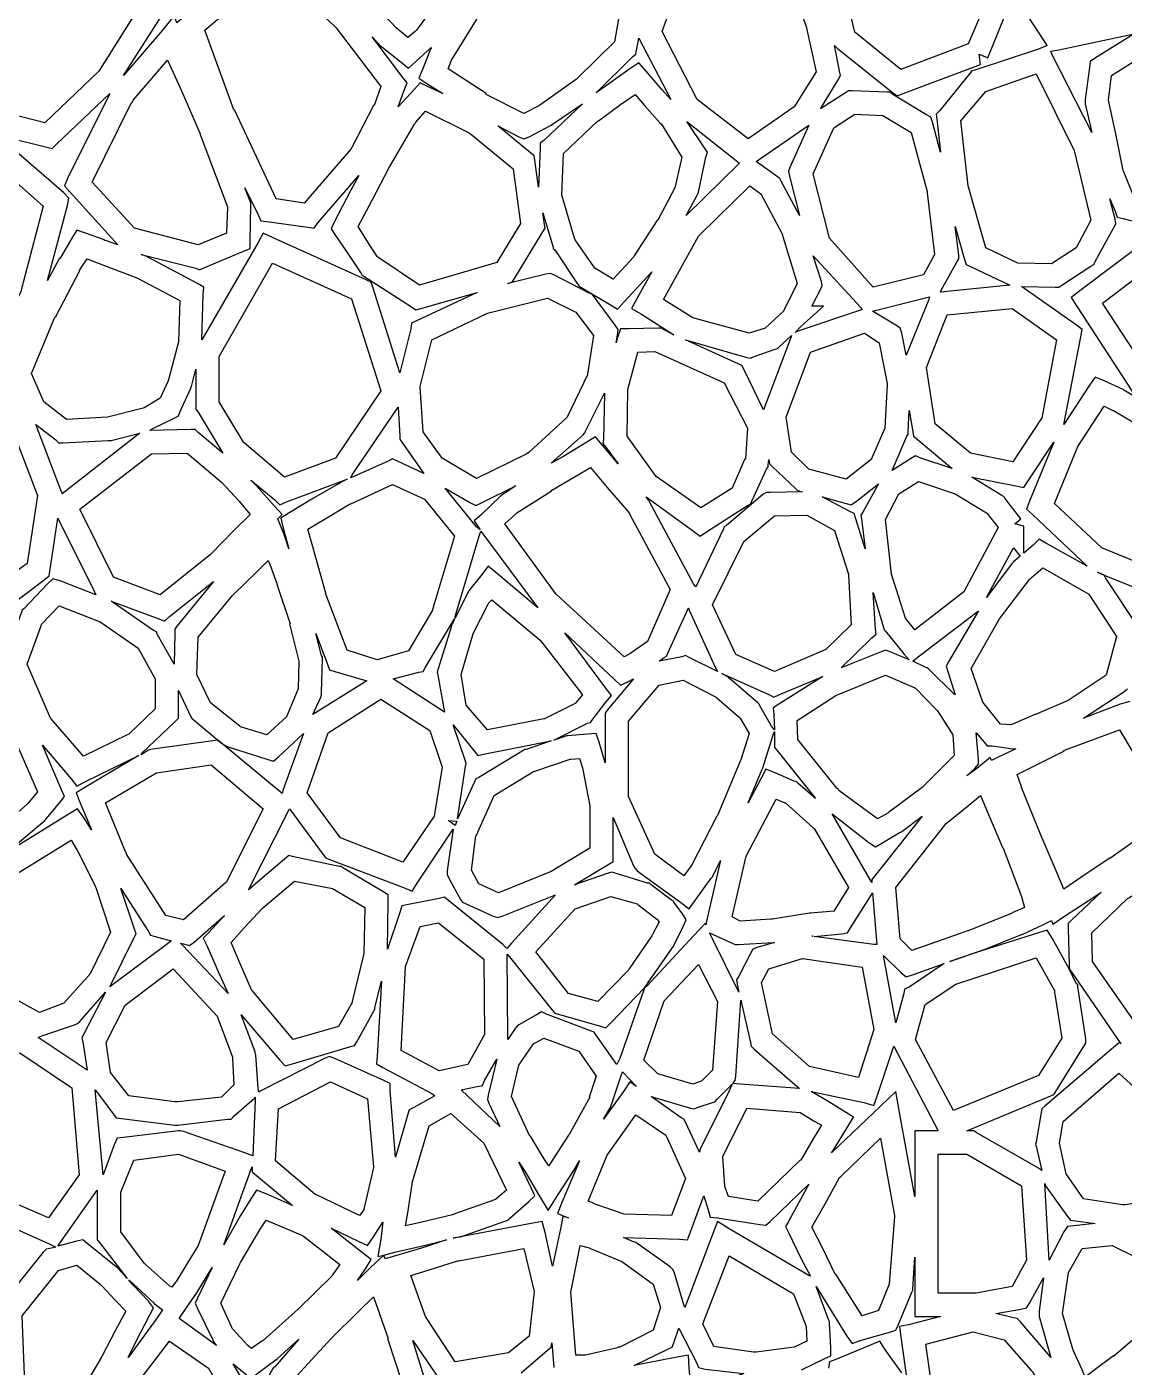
# Model space of a CAD drawing. Extents: x 0 to 84.1, y 0 to 54.9.
# Drawn here: x 41.2 to 54.45, y 17.14 to 33.32 of the extents above; entities that cross this region are included whole.
import ezdxf

# ---------------------------------------------------------------- set-up
doc = ezdxf.new("R2010")
doc.units = 0
doc.layers.add('Layer_1', color=7, linetype='CONTINUOUS')

msp = doc.modelspace()

# ---------------------------------------------------------------- linework, layer by layer
at = {"layer": 'Layer_1', "color": 7}
for points in [[(46.011042, 35.635884), (46.310903, 35.159634), (46.319708, 35.141995), (46.522555, 34.383523), (46.196236, 33.686787), (46.178597, 33.660342), (45.905194, 33.281106), (45.887555, 33.263467), (45.799361, 33.192912), (45.65825, 33.307565), (45.234916, 33.757356), (45.226111, 33.774995), (44.793958, 34.692217), (45.384861, 35.362495), (45.393666, 35.362495), (46.011028, 35.635898), (46.011042, 35.635884)], [(51.373264, 34.956815), (52.025903, 34.630495), (52.043542, 34.62169), (52.86375, 33.819121), (52.563889, 33.113565), (51.7525, 32.804885), (51.196875, 33.254676), (50.994028, 34.101343), (51.179236, 34.798079), (51.373264, 34.956829), (51.373264, 34.956815)], [(41.354375, 33.854286), (42.403889, 33.757272), (42.518542, 33.501508), (42.06875, 32.787133), (41.416111, 32.160952), (40.692917, 32.346161), (40.287222, 32.787133), (40.393056, 33.430952), (41.354375, 33.854286), (41.354375, 33.854286)], [(42.677292, 33.84548), (42.880139, 33.642633), (42.950694, 33.580897), (43.030069, 33.616175), (43.532778, 33.810202), (43.082986, 33.430966), (43.012431, 33.36923), (42.977153, 33.457425), (42.836042, 33.281036), (42.545, 32.937077), (42.368611, 32.73423), (42.800764, 33.413327), (42.844861, 33.475064), (42.809583, 33.545619), (42.677292, 33.84548), (42.677292, 33.84548)], [(44.308889, 33.898369), (44.917431, 33.325105), (44.935069, 33.307466), (45.473056, 32.60191), (45.393681, 32.372605), (45.384875, 32.372605), (45.129111, 31.869896), (45.111472, 31.843452), (44.547028, 31.190813), (44.211889, 31.24373), (43.709181, 32.310883), (43.700375, 32.319688), (43.347598, 33.281008), (43.744444, 33.616104), (43.762083, 33.624909), (43.770889, 33.633715), (44.308889, 33.898326), (44.308889, 33.898369)], [(47.686736, 33.942452), (48.242361, 33.801341), (48.357014, 33.510299), (48.295278, 33.139882), (47.854306, 32.70773), (47.836667, 32.690091), (47.404514, 32.38141), (47.386875, 32.372605), (47.201667, 32.275549), (46.743056, 32.504854), (46.743056, 32.513659), (46.284444, 32.813521), (46.328542, 32.919354), (46.628403, 33.404423), (46.637208, 33.422062), (47.095819, 33.93359), (47.686722, 33.942395), (47.686736, 33.942452)], [(50.429583, 33.84548), (50.491319, 33.651452), (50.605972, 33.325133), (50.729444, 32.778327), (50.464861, 32.354994), (49.909236, 31.966939), (49.291875, 32.443189), (48.868542, 33.263397), (48.992014, 33.598536), (49.247778, 33.633814), (49.256583, 33.633814), (49.821028, 33.739647), (50.182625, 33.801383), (50.429569, 33.84548), (50.429583, 33.84548)], [(53.110694, 33.713231), (53.507569, 33.104689), (53.516375, 33.095884), (53.410541, 33.051787), (52.64325, 32.796023), (52.607972, 32.787217), (52.581528, 32.75194), (52.219931, 32.310967), (52.175833, 32.26687), (52.184639, 32.205134), (52.228736, 31.808259), (52.131722, 32.169856), (52.114083, 32.231592), (52.061166, 32.258037), (51.655472, 32.504981), (51.620194, 32.531425), (51.584916, 32.531425), (51.161583, 32.549064), (51.117486, 32.549064), (51.082208, 32.52262), (50.782347, 32.328592), (50.994014, 32.68137), (51.020458, 32.734287), (51.011653, 32.787203), (50.949916, 33.095884), (50.985194, 33.060606), (51.646653, 32.531439), (51.708389, 32.487342), (51.778944, 32.513786), (52.713805, 32.866564), (52.696166, 32.990036), (52.802, 32.945939), (53.11068, 33.713231)], [(45.367222, 33.201618), (45.446597, 33.113424), (45.455403, 33.104619), (45.464208, 33.095813), (45.719972, 32.892966), (45.808166, 32.822411), (45.896361, 32.901786), (46.081569, 33.069355), (46.081569, 33.06055), (46.072764, 33.051744), (45.97575, 32.8048), (45.931653, 32.698967), (46.028666, 32.63723), (46.222694, 32.513758), (46.037486, 32.601953), (45.949291, 32.64605), (45.878736, 32.566675), (45.684708, 32.355008), (45.764083, 32.575494), (45.790527, 32.64605), (45.737611, 32.707786), (45.367194, 33.201675), (45.367222, 33.201618)], [(48.586319, 33.18398), (48.974375, 32.443146), (48.868542, 32.557799), (48.674514, 32.787105), (48.586319, 32.884118), (48.480486, 32.813563), (48.198264, 32.610716), (48.074792, 32.522521), (48.515764, 32.963493), (48.551042, 32.989938), (48.559847, 33.034035), (48.586291, 33.183965), (48.586319, 33.18398)], [(54.565903, 33.236896), (54.089653, 32.937035), (54.036736, 32.901757), (54.027931, 32.831202), (53.975014, 32.443146), (53.975014, 32.416702), (53.975014, 32.390258), (54.054389, 32.046299), (53.578139, 32.981161), (53.5605, 33.025258), (53.657514, 33.042897), (54.565917, 33.236924), (54.565903, 33.236896)], [(55.421389, 33.298618), (55.756528, 33.210424), (56.012292, 32.866465), (55.624236, 31.966882), (55.606597, 31.940438), (55.192083, 31.323077), (54.830486, 31.190785), (54.565903, 31.261341), (54.442431, 31.570021), (54.433625, 31.58766), (54.345431, 32.028632), (54.257236, 32.434327), (54.292514, 32.734188), (54.8305, 33.069327), (55.421403, 33.298632), (55.421389, 33.298618)], [(42.897778, 32.919368), (43.056528, 32.57541), (43.294653, 32.028604), (43.294653, 32.019799), (43.620972, 31.146674), (43.612167, 30.829174), (43.268209, 30.688063), (42.500917, 30.89091), (41.989389, 31.446535), (42.465639, 32.407854), (42.474444, 32.41666), (42.48325, 32.434299), (42.756653, 32.751799), (42.897764, 32.919368), (42.897778, 32.919368)], [(53.384097, 32.751799), (53.842708, 31.825757), (54.045556, 30.98791), (53.869167, 30.652771), (53.569306, 30.458743), (53.163611, 30.467548), (52.775556, 30.652771), (52.563889, 31.402424), (52.475694, 32.187354), (52.775556, 32.540132), (53.384097, 32.751799), (53.384097, 32.751799)], [(40.578236, 32.081549), (41.424902, 31.869882), (41.504277, 31.852243), (41.557194, 31.90516), (42.201013, 32.513702), (41.689486, 31.490646), (41.654208, 31.402452), (41.715944, 31.331896), (42.298027, 30.688077), (42.148097, 30.740993), (42.139291, 30.740993), (42.139291, 30.749799), (41.91, 30.82916), (41.804167, 30.864437), (41.742431, 30.767424), (41.601319, 30.529299), (41.592514, 30.520493), (41.451403, 30.25591), (41.689528, 31.164313), (41.707167, 31.252507), (41.645431, 31.314243), (40.895778, 31.966882)], [(47.907222, 32.390258), (47.439792, 31.949286), (47.395694, 31.914008), (47.395694, 31.852272), (47.378056, 31.384841), (47.333958, 31.711161), (47.325153, 31.764077), (47.281056, 31.799355), (46.884181, 32.125674), (47.139945, 31.993383), (47.201681, 31.966939), (47.263417, 31.993383), (47.528, 32.134494), (47.536806, 32.134494), (47.545611, 32.143299), (47.907208, 32.390244), (47.907222, 32.390258)], [(48.542222, 32.504854), (48.656875, 32.372562), (48.842083, 32.160896), (48.859722, 32.143257), (49.106667, 31.746382), (49.027292, 31.393604), (49.027292, 31.384799), (48.815625, 30.987924), (48.80682, 30.979118), (48.533417, 30.555785), (48.524612, 30.538146), (48.277667, 30.273563), (48.057181, 30.405855), (47.819056, 30.749813), (47.810251, 30.767452), (47.66032, 31.287799), (47.677959, 31.790507), (48.083653, 32.178563), (48.101292, 32.187368), (48.365876, 32.381396), (48.542265, 32.504868), (48.542222, 32.504854)], [(46.011042, 32.302092), (46.531389, 32.046328), (46.557833, 32.028689), (47.069361, 31.605355), (47.157555, 30.943897), (46.875333, 30.476467), (45.940472, 30.203064), (45.437764, 30.538203), (45.428958, 30.547008), (45.305486, 30.741036), (45.199653, 30.908605), (45.367222, 31.226105), (45.570069, 31.614161), (45.87875, 32.143327), (45.887555, 32.152133), (45.896361, 32.169772), (46.011013, 32.302063), (46.011042, 32.302092)], [(51.196875, 32.266814), (51.532014, 32.249175), (51.875972, 32.046328), (52.07, 31.331953), (52.07, 31.314314), (52.158194, 30.57348), (52.025903, 30.326536), (51.417361, 30.176605), (50.888194, 30.767508), (50.694167, 31.543619), (50.941111, 32.099244), (51.196875, 32.266814), (51.196875, 32.266814)], [(49.168403, 32.178648), (49.803403, 31.675939), (49.159583, 31.040939), (49.291875, 31.287884), (49.30068, 31.305523), (49.309486, 31.323161), (49.39768, 31.746495), (49.415319, 31.808231), (49.380041, 31.861148), (49.168375, 32.178648), (49.168403, 32.178648)], [(50.64125, 32.134437), (50.411944, 31.62291), (50.394306, 31.578812), (50.403111, 31.534715), (50.526583, 31.040826), (50.306097, 31.45534), (50.288458, 31.490618), (50.262014, 31.508257), (50.00625, 31.693465), (50.64125, 32.134437), (50.64125, 32.134437)], [(40.005, 31.869854), (40.745833, 31.728743), (41.398472, 31.155479), (41.133889, 30.141243), (41.133889, 30.132438), (41.125084, 30.114799), (40.834042, 29.576813), (40.842847, 29.576813), (40.79875, 29.506257), (40.728194, 29.585632), (40.296042, 30.105979), (40.287236, 30.114785), (39.837445, 30.793882), (39.766889, 31.358326), (40.005014, 31.869854), (40.005, 31.869854)], [(45.208472, 31.525924), (45.111458, 31.349535), (44.908611, 30.96148), (44.873333, 30.882105), (44.917431, 30.811549), (45.076181, 30.582243), (45.234931, 30.344118), (45.243736, 30.32648), (45.27018, 30.308841), (45.843444, 29.938424), (45.896361, 29.903146), (45.958097, 29.920785), (46.637194, 30.114813), (45.90518, 29.770855), (45.843444, 29.74441), (45.834639, 29.673855), (45.702347, 29.144688), (45.376028, 30.176563), (45.358389, 30.238299), (45.296653, 30.264743), (44.167764, 30.776271), (44.053111, 30.829188), (43.991375, 30.714535), (43.312278, 29.541549), (43.329916, 30.088355), (43.338722, 30.176549), (43.259347, 30.220646), (42.659625, 30.538146), (42.659625, 30.546952), (42.650819, 30.546952), (42.580264, 30.573396), (43.241722, 30.405826), (43.285819, 30.388187), (43.329916, 30.405826), (43.806166, 30.608674), (43.894361, 30.643951), (43.894361, 30.732146), (43.903166, 31.164299), (43.903166, 31.190743), (43.894361, 31.217187), (43.832625, 31.375937), (43.991375, 31.049618), (44.026653, 30.979062), (44.097208, 30.970257), (44.591097, 30.899701), (44.670472, 30.890896), (44.714569, 30.952632), (45.208458, 31.525896), (45.208472, 31.525924)], [(49.926875, 31.402452), (50.059167, 31.305438), (50.314931, 30.829188), (50.500139, 30.220646), (50.332569, 29.885507), (50.112083, 29.68266), (49.918056, 29.620924), (49.238958, 29.806132), (48.886181, 30.026618), (49.309514, 30.79391), (49.327153, 30.811549), (49.926875, 31.402452), (49.926875, 31.402452)], [(54.883417, 30.864452), (53.913278, 30.132438), (53.807445, 30.053063), (53.878, 29.93841), (54.592375, 28.844799), (54.442445, 28.932993), (54.433639, 28.941799), (54.204334, 29.047632), (54.0985, 29.091729), (54.027945, 28.994715), (53.719264, 28.518465), (53.922112, 29.576799), (53.93975, 29.664993), (53.869195, 29.71791), (53.207737, 30.18534), (53.613431, 30.176535), (53.657528, 30.176535), (53.692806, 30.202979), (54.045584, 30.432285), (54.080862, 30.449924), (54.0985, 30.485201), (54.318987, 30.890896), (54.345431, 30.943812), (54.336625, 30.996729), (54.274889, 31.243674), (54.336625, 31.093743), (54.36307, 31.023187), (54.433625, 31.005549), (54.804042, 30.908535)], [(47.430972, 31.076104), (47.554444, 30.66159), (47.554444, 30.643951), (47.572083, 30.626312), (47.845486, 30.220618), (47.863125, 30.194174), (47.889569, 30.176535), (48.021861, 30.09716), (48.233528, 29.973688), (48.330541, 29.911952), (48.409916, 30.000146), (48.745055, 30.361743), (48.568666, 30.044243), (48.498111, 29.920771), (48.621583, 29.850215), (49.009639, 29.603271), (48.886166, 29.665007), (48.859722, 29.682646), (48.824444, 29.682646), (48.462847, 29.673841), (48.365833, 29.673841), (48.330556, 29.568007), (48.312917, 29.506271), (48.330556, 29.603285), (48.339361, 29.665021), (48.304083, 29.717938), (48.0395, 30.070716), (48.021861, 30.09716), (47.986583, 30.105965), (47.56325, 30.326451), (47.519153, 30.34409), (47.466236, 30.335285), (47.007625, 30.220632), (47.060541, 30.238271), (47.086986, 30.282368), (47.430944, 30.846813), (47.457388, 30.89091), (47.448583, 30.935007), (47.430944, 31.076118), (47.430972, 31.076104)], [(52.405139, 30.908577), (52.519792, 30.511702), (52.537431, 30.449966), (52.599167, 30.423522), (53.066597, 30.203036), (52.22875, 30.114841), (52.237555, 30.141285), (52.431583, 30.485244), (52.449222, 30.520521), (52.449222, 30.564619), (52.405125, 30.908577), (52.405139, 30.908577)], [(54.998056, 30.599967), (55.377292, 30.520592), (55.818264, 30.035523), (55.827069, 30.017884), (56.056375, 29.700384), (56.223944, 29.453439), (56.109291, 29.312328), (55.959361, 29.1183), (55.932917, 29.091856), (55.500764, 28.747898), (54.821667, 29.012481), (54.186667, 29.98262), (54.998056, 30.599981), (54.998056, 30.599967)], [(41.927639, 30.520606), (42.042292, 30.476509), (42.527361, 30.291301), (42.545, 30.282495), (43.047708, 30.017912), (43.030069, 29.515204), (42.915417, 29.074231), (42.906611, 29.047787), (42.809597, 28.83612), (42.61557, 28.721468), (42.589125, 28.712662), (42.174612, 28.606829), (41.680723, 28.580385), (41.40732, 28.792051), (41.257389, 29.13601), (41.539612, 29.815107), (41.548417, 29.823912), (41.839459, 30.379537), (41.839459, 30.388343), (41.927653, 30.520634), (41.927639, 30.520606)], [(44.167778, 30.467718), (45.120278, 30.035565), (45.473056, 28.924315), (44.92625, 28.112926), (44.308889, 27.88362), (43.823819, 28.298134), (43.815014, 28.30694), (43.523972, 28.792009), (43.523972, 29.338815), (44.167792, 30.467704), (44.167778, 30.467718)], [(50.694167, 30.555884), (51.267431, 29.929703), (51.285069, 29.903259), (51.276264, 29.903259), (50.508972, 29.647495), (50.473695, 29.629856), (50.54425, 29.700412), (50.817653, 29.947356), (50.676542, 29.947356), (50.782375, 30.150204), (50.800014, 30.194301), (50.791209, 30.247217), (50.694195, 30.555898), (50.694167, 30.555884)], [(47.483889, 30.044243), (47.827847, 29.876674), (48.039514, 29.594452), (47.968958, 29.127021), (47.968958, 29.118216), (47.722014, 28.606688), (47.713209, 28.597883), (47.263417, 28.183369), (47.236973, 28.16573), (46.628431, 27.865869), (46.213917, 28.112813), (45.984612, 28.430313), (45.949334, 28.968299), (45.949334, 28.977105), (46.090445, 29.541549), (46.751903, 29.859049), (46.778347, 29.867854), (47.483903, 30.044243), (47.483889, 30.044243)], [(52.096458, 30.061882), (52.087653, 30.026604), (51.81425, 29.356327), (51.761334, 29.62091), (51.743695, 29.682646), (51.690778, 29.717924), (51.408556, 29.885493), (52.096472, 30.061882), (52.096458, 30.061882)], [(53.093056, 29.920771), (53.631042, 29.541535), (53.454653, 28.597854), (53.101875, 28.068688), (52.590347, 28.174521), (52.167014, 28.527299), (52.061181, 29.206396), (52.308125, 29.841396), (53.093056, 29.920771), (53.093056, 29.920771)], [(51.311528, 29.620938), (51.487917, 29.506285), (51.584931, 29.012396), (51.584931, 29.003591), (51.558486, 28.474424), (51.390917, 28.095188), (51.091056, 27.857063), (50.641264, 27.980536), (50.429597, 28.183383), (50.367861, 28.606716), (50.658903, 29.391647), (51.311542, 29.620952), (51.311528, 29.620938)], [(50.429583, 29.594494), (50.420778, 29.559216), (50.094459, 28.694911), (49.856334, 29.188799), (49.829889, 29.232897), (49.785792, 29.250536), (49.150792, 29.541577), (49.891625, 29.329911), (49.935723, 29.321105), (49.97982, 29.338744), (50.235584, 29.426939), (50.262028, 29.435744), (50.279667, 29.453383), (50.429597, 29.594494), (50.429583, 29.594494)], [(48.780347, 29.400508), (49.618194, 29.021272), (49.900417, 28.474467), (49.873972, 28.10405), (49.865167, 28.095245), (49.715237, 27.751286), (49.336, 27.513161), (48.798014, 27.892398), (48.445237, 28.377467), (48.454042, 28.941911), (48.577514, 29.391703), (48.780361, 29.400508), (48.780347, 29.400508)], [(43.241736, 29.188842), (43.241736, 28.73905), (43.241736, 28.703772), (43.26818, 28.668495), (43.568041, 28.174606), (43.26818, 28.42155), (43.232903, 28.456828), (43.179986, 28.456828), (42.686097, 28.448023), (42.703736, 28.456828), (42.712541, 28.465633), (42.985944, 28.597925), (43.030041, 28.624369), (43.04768, 28.668466), (43.18, 28.959437), (43.18, 28.968243), (43.188805, 28.977048), (43.241722, 29.188715), (43.241736, 29.188842)], [(48.171806, 28.897814), (48.163, 28.33337), (48.154195, 28.289273), (48.189473, 28.245175), (48.339403, 28.042328), (48.145375, 28.271634), (48.066, 28.368648), (47.960167, 28.306911), (47.669125, 28.130523), (47.528014, 28.051148), (47.91607, 28.395106), (47.933709, 28.412745), (47.942514, 28.439189), (48.17182, 28.8978), (48.171806, 28.897814)], [(40.816389, 28.695038), (40.895764, 28.606843), (41.036875, 28.439274), (41.036875, 28.430468), (41.327917, 27.663177), (41.204444, 26.842771), (40.895764, 26.613465), (40.243125, 26.85159), (39.802153, 27.513049), (40.340139, 28.324437), (40.348944, 28.333243), (40.631166, 28.553729), (40.816375, 28.69484), (40.816389, 28.695038)], [(45.684722, 28.730287), (45.702361, 28.377509), (45.702361, 28.342232), (45.728805, 28.306954), (45.993389, 27.927718), (45.675889, 28.077648), (45.614153, 28.104092), (45.561236, 28.077648), (45.111444, 27.874801), (45.129083, 27.910079), (45.684708, 28.730287), (45.684722, 28.730287)], [(51.849514, 28.686232), (51.893611, 28.430468), (51.902416, 28.377552), (51.946514, 28.342274), (52.369847, 27.989496), (51.990611, 28.112968), (51.928875, 28.139413), (51.867139, 28.104135), (51.646653, 27.963024), (51.823041, 28.377538), (51.84068, 28.403982), (51.84068, 28.430426), (51.849486, 28.68619), (51.849514, 28.686232)], [(54.204306, 28.739092), (54.310139, 28.686176), (54.318944, 28.686176), (54.751097, 28.430412), (55.244986, 27.927704), (55.147972, 27.107495), (55.147972, 27.09869), (55.006861, 26.834107), (54.998056, 26.816468), (54.909861, 26.728273), (54.177847, 27.028134), (53.604583, 27.56612), (53.886806, 28.254037), (54.204306, 28.739107), (54.204306, 28.739092)], [(41.310278, 28.518705), (41.548403, 28.333497), (41.583681, 28.298219), (41.636597, 28.298219), (42.183403, 28.324663), (42.201042, 28.324663), (42.218681, 28.324663), (42.562639, 28.412858), (41.627778, 27.680844), (41.627778, 27.689649), (41.610139, 27.724927), (41.310278, 28.518677), (41.310278, 28.518705)], [(43.135903, 28.174535), (43.550417, 27.821757), (43.762083, 27.592452), (43.894375, 27.433702), (43.700347, 27.239674), (43.426944, 26.957452), (43.418139, 26.948646), (42.809597, 26.463577), (42.245153, 26.675244), (41.839459, 27.495452), (42.703764, 28.16573), (43.135917, 28.174535), (43.135903, 28.174535)], [(53.595764, 28.306799), (53.304722, 27.592424), (53.269444, 27.49541), (53.34, 27.433674), (54.001458, 26.807493), (53.507569, 27.080896), (53.419375, 27.133812), (53.348819, 27.063257), (53.234167, 26.966243), (53.234167, 27.292562), (53.128333, 27.319007), (53.198889, 27.380743), (53.004861, 27.627687), (52.996056, 27.645326), (52.969612, 27.662965), (52.608014, 27.883451), (53.137181, 27.777618), (53.234195, 27.759979), (53.287112, 27.839354), (53.595792, 28.306784), (53.595764, 28.306799)], [(48.004236, 27.99816), (48.207083, 27.760035), (48.471667, 27.451355), (48.480472, 27.433716), (48.965541, 26.525313), (48.692139, 25.899133), (48.480472, 25.749202), (48.409916, 25.713924), (47.589708, 26.472396), (47.572069, 26.490035), (46.972347, 27.319063), (47.095819, 27.433716), (47.113458, 27.451355), (47.527972, 27.715938), (47.536777, 27.724743), (47.819, 27.892313), (48.004208, 27.998146), (48.004236, 27.99816)], [(50.156181, 28.095174), (50.164986, 28.042258), (50.200264, 28.00698), (50.473666, 27.751216), (50.500111, 27.724772), (50.526555, 27.715966), (50.561833, 27.707161), (50.173777, 27.698356), (50.12968, 27.698356), (50.085583, 27.671911), (49.64461, 27.301495), (49.618166, 27.283856), (49.609361, 27.257412), (49.274222, 26.560676), (49.247778, 26.595953), (48.718611, 27.583731), (48.709806, 27.60137), (48.701, 27.610175), (48.674556, 27.645453), (49.24782, 27.230939), (49.327195, 27.169203), (49.40657, 27.22212), (49.900459, 27.53962), (49.935737, 27.557259), (49.953376, 27.592536), (50.129765, 27.980592), (50.147403, 28.007036), (50.147403, 28.03348), (50.156209, 28.095217), (50.156181, 28.095174)], [(45.067361, 27.857077), (44.979167, 27.81298), (44.970361, 27.804175), (44.961556, 27.804175), (44.661695, 27.627786), (44.353014, 27.442578), (44.26482, 27.389661), (44.291264, 27.283828), (44.36182, 27.019244), (44.308903, 27.177994), (44.229528, 27.380842), (44.282445, 27.433758), (44.19425, 27.530772), (43.973764, 27.777717), (43.903209, 27.848272), (44.19425, 27.610147), (44.255986, 27.548411), (44.335361, 27.583689), (45.067375, 27.857092), (45.067361, 27.857077)], [(45.614167, 27.795271), (46.002222, 27.618882), (46.363819, 27.16909), (46.099236, 26.287146), (46.099236, 26.27834), (45.808194, 25.784452), (45.428958, 25.678618), (45.067361, 25.793271), (44.811597, 26.472368), (44.811597, 26.481174), (44.688125, 26.913326), (44.591111, 27.257285), (44.802778, 27.380757), (45.093819, 27.557146), (45.102625, 27.557146), (45.614153, 27.795271), (45.614167, 27.795271)], [(47.104653, 27.777632), (46.937083, 27.671799), (46.928278, 27.662993), (46.919473, 27.654188), (46.690167, 27.433702), (46.601973, 27.354327), (46.672528, 27.248493), (46.628431, 27.283771), (46.249195, 27.751202), (46.557875, 27.574813), (46.619612, 27.539535), (46.690167, 27.574813), (47.104681, 27.77766), (47.104653, 27.777632)], [(51.479097, 27.804189), (51.293889, 27.460231), (51.267445, 27.424953), (51.27625, 27.380856), (51.320347, 27.019258), (51.205694, 27.380856), (51.188056, 27.442592), (51.135139, 27.469036), (50.8, 27.645425), (51.091042, 27.56605), (51.152778, 27.548411), (51.214514, 27.592508), (51.479097, 27.804175), (51.479097, 27.804189)], [(51.964167, 27.830633), (52.405139, 27.680703), (52.784375, 27.451397), (52.79318, 27.442592), (52.925472, 27.275022), (52.510958, 26.498911), (51.920055, 26.0403), (51.805403, 26.181411), (51.637833, 26.710578), (51.567278, 27.372036), (51.726028, 27.680717), (51.964153, 27.830647), (51.964167, 27.830633)], [(41.574861, 27.389605), (42.015833, 26.498841), (42.033472, 26.463563), (41.601319, 26.631132), (41.513125, 26.657577), (41.451389, 26.59584), (41.169167, 26.295979), (41.142722, 26.27834), (41.133917, 26.251896), (41.001625, 25.890299), (40.948709, 25.943216), (40.322528, 26.51648), (40.313723, 26.525285), (40.878167, 26.322438), (40.948723, 26.295993), (41.010459, 26.340091), (41.424973, 26.657591), (41.46907, 26.692868), (41.477875, 26.745785), (41.574889, 27.389605), (41.574861, 27.389605)], [(50.614792, 27.424882), (50.949931, 27.239674), (51.1175, 26.710507), (51.1175, 26.701702), (51.152778, 26.10198), (50.844097, 25.802119), (50.226736, 25.537535), (49.759306, 25.740383), (49.477083, 26.340105), (49.856319, 27.107396), (50.226736, 27.416077), (50.614792, 27.424882), (50.614792, 27.424882)], [(46.681319, 27.230826), (47.369236, 26.304785), (46.884167, 26.710479), (46.769514, 26.807493), (46.681319, 26.69284), (46.549028, 26.525271), (46.540222, 26.516465), (46.531417, 26.50766), (46.372667, 26.181341), (46.372667, 26.19898), (46.654889, 27.160299), (46.681334, 27.230855), (46.681319, 27.230826)], [(53.110694, 27.027979), (53.190069, 26.930965), (53.110694, 26.86041), (53.101889, 26.851604), (53.093084, 26.842799), (52.784403, 26.428285), (53.110723, 27.028007), (53.110694, 27.027979)], [(44.114861, 26.878049), (44.1325, 26.833951), (44.220694, 26.587007), (44.220694, 26.578202), (44.379444, 26.110771), (44.370639, 26.110771), (44.485292, 25.660979), (44.476487, 25.32584), (44.335375, 24.990702), (44.09725, 24.770215), (43.77975, 24.867229), (43.770945, 24.876035), (43.418167, 25.158257), (43.250556, 25.502215), (43.268194, 25.952007), (43.682708, 26.454715), (43.691514, 26.463521), (43.982555, 26.745743), (44.114847, 26.878034), (44.114861, 26.878049)], [(53.463472, 26.789882), (54.019097, 26.472382), (54.354236, 25.960855), (54.230764, 25.493424), (53.772153, 25.184743), (53.375278, 25.017174), (53.366472, 25.017174), (53.08425, 24.893702), (52.951959, 24.902507), (52.740292, 25.16709), (52.599181, 25.572785), (52.943139, 26.172507), (52.951944, 26.190146), (53.304722, 26.648757), (53.313528, 26.657562), (53.322333, 26.666368), (53.463444, 26.78984), (53.463472, 26.789882)], [(54.627625, 26.057826), (54.22193, 26.666368), (54.204291, 26.701646), (54.177847, 26.710451), (54.124931, 26.736895), (54.204306, 26.701617), (54.883403, 26.428215)], [(43.453403, 26.622369), (43.012431, 26.084383), (42.985986, 26.049105), (42.985986, 25.996189), (42.977181, 25.625772), (42.774334, 25.987369), (42.765528, 26.013814), (42.730251, 26.031452), (42.218723, 26.38423), (42.791987, 26.172564), (42.862542, 26.146119), (42.924278, 26.199036), (43.453445, 26.622369), (43.453403, 26.622369)], [(46.813611, 26.40194), (47.395694, 25.91687), (47.907222, 25.255412), (47.819028, 25.149579), (47.448611, 24.96437), (47.439806, 24.96437), (46.760709, 24.832079), (46.504945, 25.13194), (46.443209, 25.502356), (46.58432, 25.978606), (46.593125, 26.005051), (46.769514, 26.349009), (46.778319, 26.366648), (46.787125, 26.375453), (46.813569, 26.401897), (46.813611, 26.40194)], [(51.417361, 26.490134), (51.540833, 26.066801), (51.549639, 26.040357), (51.567278, 26.022718), (51.787764, 25.749315), (51.8495, 25.678759), (51.620194, 25.775773), (51.567278, 25.793412), (51.514361, 25.775773), (51.029291, 25.581745), (51.399708, 25.943343), (51.452625, 25.98744), (51.443819, 26.049176), (51.417375, 26.490148), (51.417361, 26.490134)], [(41.5925, 26.331398), (42.086389, 26.13737), (42.545, 25.81987), (42.747847, 25.449454), (42.747847, 25.087857), (42.430347, 24.779176), (42.412708, 24.770371), (41.883542, 24.514607), (41.495486, 24.964398), (41.486681, 24.973204), (41.204459, 25.625843), (41.380847, 26.110912), (41.592514, 26.331398), (41.5925, 26.331398)], [(49.186042, 26.304954), (49.194847, 26.27851), (49.512347, 25.581774), (49.538791, 25.537676), (49.194833, 25.705246), (49.150736, 25.73169), (49.106667, 25.713882), (48.833264, 25.660965), (48.895, 25.705062), (48.921444, 25.722701), (48.939083, 25.757979), (49.186028, 26.304785), (49.186042, 26.304954)], [(52.687361, 26.269704), (52.325764, 25.652343), (52.29932, 25.599427), (52.316959, 25.537691), (52.405153, 25.255468), (52.396348, 25.264274), (52.087667, 25.564135), (52.070028, 25.581774), (52.043584, 25.590579), (51.893653, 25.661135), (51.981848, 25.73169), (52.687403, 26.269676), (52.687361, 26.269704)], [(46.363819, 26.172705), (46.337375, 26.110969), (46.32857, 26.102163), (46.32857, 26.084524), (46.161, 25.555358), (46.152195, 25.528913), (46.161, 25.493636), (46.240375, 25.043844), (45.623014, 25.449538), (45.931695, 25.528913), (45.984612, 25.537719), (46.011056, 25.590635), (46.363834, 26.172719), (46.363819, 26.172705)], [(44.688125, 25.996118), (44.829236, 25.625702), (44.85568, 25.555146), (44.917416, 25.537507), (45.305472, 25.422854), (44.652833, 25.01716), (44.749847, 25.228827), (44.758652, 25.255271), (44.758652, 25.281715), (44.767458, 25.696229), (44.767458, 25.713868), (44.758652, 25.731507), (44.688097, 25.99609), (44.688125, 25.996118)], [(47.695556, 26.004924), (48.295278, 25.440479), (48.365833, 25.369924), (48.454028, 25.414021), (48.524583, 25.449299), (48.207083, 25.070062), (48.180639, 25.034785), (48.180639, 24.981868), (48.180639, 24.435062), (48.110084, 24.682007), (48.074806, 24.78784), (47.968972, 24.779035), (47.730847, 24.761396), (47.713209, 24.761396), (47.69557, 24.752591), (47.563278, 24.708493), (47.968972, 24.911341), (48.00425, 24.920146), (48.021889, 24.94659), (48.189459, 25.167076), (48.260014, 25.246451), (48.189459, 25.334646), (47.69557, 26.004924), (47.695556, 26.004924)], [(49.124306, 25.431716), (49.521181, 25.228869), (49.529986, 25.220064), (49.803389, 24.981939), (49.812194, 24.973133), (49.918027, 24.787925), (49.821013, 24.470425), (49.812208, 24.452786), (49.538805, 23.800147), (49.53, 23.791342), (49.230139, 23.209258), (49.221334, 23.19162), (49.133139, 23.068147), (48.780361, 23.332731), (48.462861, 24.029467), (48.462861, 24.038272), (48.462861, 24.937855), (48.833278, 25.370008), (49.12432, 25.431744), (49.124306, 25.431716)], [(49.591736, 25.511091), (50.165, 25.255327), (50.217917, 25.228883), (50.279653, 25.255327), (50.808819, 25.475813), (50.279653, 25.140674), (50.209097, 25.096577), (50.217903, 25.017202), (50.226708, 24.831994), (50.19143, 24.876091), (50.050319, 25.123036), (50.041514, 25.140674), (50.023875, 25.158313), (49.679916, 25.458174), (49.671111, 25.46698), (49.653472, 25.475785), (49.591736, 25.511063), (49.591736, 25.511091)], [(51.567292, 25.493452), (51.91125, 25.343522), (51.928889, 25.334716), (52.175833, 25.078952), (52.193472, 25.061314), (52.378681, 24.770272), (52.396319, 24.523327), (52.017083, 24.144091), (52.008278, 24.135286), (51.602584, 23.835425), (51.593778, 23.82662), (51.470306, 23.756064), (51.002875, 24.100022), (50.99407, 24.117661), (50.976431, 24.126467), (50.509001, 24.717369), (50.500195, 24.946675), (50.967626, 25.246536), (51.567348, 25.49348), (51.567292, 25.493452)], [(43.030069, 25.308244), (43.18, 24.990744), (43.197639, 24.9643), (43.224083, 24.946661), (43.550403, 24.673258), (43.603319, 24.63798), (43.629763, 24.629175), (43.656208, 24.62037), (44.09718, 24.479258), (44.176555, 24.452814), (44.238291, 24.505731), (44.538152, 24.787953), (44.291208, 24.100036), (44.282402, 24.064759), (43.550388, 24.6733), (43.506291, 24.708578), (43.444555, 24.699773), (42.694902, 24.593939), (42.668458, 24.585134), (42.650819, 24.576329), (42.580264, 24.532232), (42.589069, 24.54987), (42.985944, 24.929107), (43.030041, 24.973204), (43.030041, 25.03494), (43.030041, 25.308343), (43.030069, 25.308244)], [(54.512986, 25.175882), (54.398333, 25.140604), (53.957361, 24.973034), (54.442431, 25.290534), (54.486528, 25.325812)], [(45.473056, 25.202439), (46.063958, 24.823203), (46.213889, 24.38223), (46.116875, 23.791328), (45.737639, 23.235703), (44.987986, 23.526744), (44.582292, 24.07355), (44.838056, 24.796744), (45.473056, 25.202439), (45.473056, 25.202439)], [(40.789931, 25.008467), (41.080972, 24.638051), (41.098611, 24.611607), (41.327917, 24.08244), (41.213264, 23.941329), (40.842847, 23.615009), (40.825208, 23.606204), (40.419514, 23.306343), (40.401875, 23.297538), (40.269583, 23.226982), (40.190208, 23.323996), (40.181403, 23.332801), (40.172598, 23.35044), (39.943292, 23.809051), (39.934487, 23.817857), (39.784556, 24.161815), (39.678723, 24.39994), (39.872751, 24.523412), (40.172612, 24.699801), (40.181417, 24.699801), (40.622389, 24.946745), (40.640028, 24.955551), (40.789959, 25.008467), (40.789931, 25.008467)], [(46.346181, 24.893688), (46.593125, 24.585007), (46.646042, 24.523271), (46.734236, 24.54091), (47.527986, 24.69966), (47.228125, 24.593827), (47.210486, 24.593827), (47.201681, 24.585021), (46.654875, 24.258702), (46.619597, 24.241063), (46.601959, 24.196966), (46.399111, 23.755993), (46.496125, 24.390993), (46.504931, 24.426271), (46.496125, 24.452715), (46.346195, 24.893688), (46.346181, 24.893688)], [(50.226736, 24.814327), (50.226736, 24.664396), (50.226736, 24.620299), (50.25318, 24.585021), (50.720611, 24.002938), (50.508944, 24.188146), (50.491305, 24.205785), (50.464861, 24.21459), (50.235556, 24.311604), (50.120903, 24.355702), (50.059167, 24.241049), (49.909236, 23.950007), (50.076806, 24.355702), (50.085611, 24.364507), (50.085611, 24.373312), (50.209083, 24.770187), (50.226722, 24.814284), (50.226736, 24.814327)], [(52.660903, 24.796716), (52.757917, 24.682063), (52.793194, 24.637966), (52.854931, 24.637966), (53.101875, 24.602688), (53.137153, 24.602688), (52.916667, 24.496855), (52.846111, 24.461577), (52.828472, 24.496855), (52.687361, 24.382202), (52.54625, 24.276369), (52.643264, 24.364563), (52.687361, 24.41748), (52.687361, 24.479216), (52.660917, 24.796716), (52.660903, 24.796716)], [(54.389514, 24.831966), (54.698194, 24.311618), (54.698194, 24.302813), (54.707, 24.294008), (54.927486, 23.729563), (54.777555, 23.62373), (54.777555, 23.632535), (54.274847, 23.279758), (54.266042, 23.279758), (53.922083, 23.050452), (53.719236, 22.909341), (53.613403, 23.156285), (53.445833, 23.55316), (53.207708, 24.135244), (53.207708, 24.144049), (53.154792, 24.29398), (53.719236, 24.576202), (53.728041, 24.585007), (54.3895, 24.831952), (54.389514, 24.831966)], [(41.010403, 23.394424), (41.416097, 23.738383), (41.424902, 23.747188), (41.433708, 23.755993), (41.601277, 23.958841), (41.654194, 24.029396), (41.618916, 24.108771), (41.38961, 24.646757), (41.389653, 24.6468)], [(41.389653, 24.6468), (41.733611, 24.241105), (41.804167, 24.152911), (41.901181, 24.205827), (42.553819, 24.523327), (41.901181, 24.135272), (41.795347, 24.073536), (41.839444, 23.958883), (41.980556, 23.623744), (41.892361, 23.764855), (41.812986, 23.879508), (41.698333, 23.808952), (41.010417, 23.385619)], [(47.871944, 24.488092), (47.907222, 24.373439), (47.995417, 23.914828), (47.995417, 23.897189), (47.995417, 23.4033), (47.527986, 23.121078), (46.892986, 22.865314), (46.654861, 22.971148), (46.566667, 23.138604), (46.619583, 23.553118), (46.628389, 23.561923), (46.840055, 24.038173), (47.316305, 24.329215), (47.34275, 24.33802), (47.757263, 24.479131), (47.766069, 24.479131), (47.871902, 24.487937), (47.871944, 24.488092)], [(43.426944, 24.408717), (44.053125, 23.87955), (43.612153, 22.997606), (43.603347, 22.988801), (43.09182, 22.539009), (42.880153, 22.591926), (42.403903, 23.332759), (42.403903, 23.341564), (42.395098, 23.35037), (42.148153, 23.950092), (42.765514, 24.311689), (43.426973, 24.408703), (43.426944, 24.408717)], [(50.244375, 23.994203), (50.350208, 23.950106), (50.359014, 23.950106), (50.694153, 23.650245), (50.702958, 23.641439), (51.117472, 22.927064), (50.941083, 22.644842), (50.658861, 22.618398), (50.650055, 22.618398), (50.200264, 22.547842), (50.182625, 22.547842), (49.812208, 22.521398), (49.715194, 22.574315), (49.882764, 23.306329), (50.244361, 23.994245), (50.244375, 23.994203)], [(52.713819, 24.0383), (52.810833, 23.808995), (52.978403, 23.41212), (52.987208, 23.403314), (53.207694, 22.821231), (53.242972, 22.688939), (53.101861, 22.627203), (53.093056, 22.618398), (52.563889, 22.406731), (52.555084, 22.406731), (52.466889, 22.371454), (51.884806, 22.168606), (51.743695, 22.309717), (51.690778, 22.927079), (52.29932, 23.70319), (52.572722, 23.923676), (52.713834, 24.038329), (52.713819, 24.0383)], [(44.370625, 23.879564), (44.785139, 23.31512), (44.811583, 23.288676), (44.846861, 23.271037), (45.746444, 22.927079), (45.852278, 22.882981), (45.914014, 22.979995), (46.346166, 23.632634), (46.275611, 23.129926), (46.275611, 23.085829), (46.29325, 23.041731), (46.434361, 22.785967), (46.460805, 22.75069), (46.504902, 22.733051), (46.831222, 22.58312), (46.884138, 22.565481), (46.937055, 22.58312), (47.580875, 22.838884), (47.051708, 22.256801), (46.998791, 22.195065), (46.989986, 22.195065), (46.945889, 22.239162), (46.29325, 22.768329), (46.240333, 22.812426), (46.178597, 22.794787), (45.80818, 22.724231), (45.728805, 22.706592), (45.702361, 22.627217), (45.552431, 22.186245), (45.561236, 22.759509), (45.561236, 22.838884), (45.49068, 22.882981), (45.01443, 23.165204), (44.996791, 23.182842), (44.970347, 23.182842), (44.423542, 23.297495), (44.361806, 23.315134), (44.308889, 23.271037), (43.876736, 22.90062), (44.361806, 23.86194), (44.370611, 23.879579), (44.370625, 23.879564)], [(50.923472, 23.817828), (51.364444, 23.47387), (51.443819, 23.420953), (51.523194, 23.465051), (51.743681, 23.597342), (51.752486, 23.597342), (51.761291, 23.606148), (52.008236, 23.791356), (51.434972, 23.068161), (51.399694, 23.024064), (51.399694, 22.988786), (50.923444, 23.817814), (50.923472, 23.817828)], [(46.284444, 23.738326), (46.390278, 23.729521), (46.372639, 23.676604), (46.284444, 23.738326), (46.284444, 23.738326)], [(48.277639, 23.773731), (48.524583, 23.191648), (48.542222, 23.15637), (48.568666, 23.129926), (49.080194, 22.759509), (49.194847, 22.671315), (49.274222, 22.785967), (49.45943, 23.041731), (49.468236, 23.050537), (49.477041, 23.059342), (49.574055, 23.25337), (49.406485, 22.521356), (49.39768, 22.477259), (49.388875, 22.494898), (49.247764, 22.344967), (48.683319, 21.736425), (48.656875, 21.718786), (48.64807, 21.692342), (48.357028, 20.863314), (48.32175, 20.792759), (48.074806, 21.145537), (48.048362, 21.180814), (48.004264, 21.198453), (47.475098, 21.401301), (47.413362, 21.427745), (47.351625, 21.392467), (47.139959, 21.268995), (47.113515, 21.251356), (47.095876, 21.224912), (47.007681, 21.09262), (47.007681, 21.119064), (46.998876, 22.124481), (47.042973, 22.071564), (47.545681, 21.445384), (47.572126, 21.410106), (47.616223, 21.401301), (48.110112, 21.260189), (48.189487, 21.233745), (48.251223, 21.295481), (48.656917, 21.718815), (48.683362, 21.754092), (48.692167, 21.771731), (48.992028, 22.195065), (48.992028, 22.20387), (49.000833, 22.212675), (49.124306, 22.45962), (49.159583, 22.538995), (49.115486, 22.60955), (49.009653, 22.750661), (49.000847, 22.7683), (48.983209, 22.777106), (48.736264, 22.962314), (48.718625, 22.979953), (48.692181, 22.979953), (48.304125, 23.103425), (48.260028, 23.11223), (48.215931, 23.103425), (47.810237, 22.962314), (48.207112, 23.200439), (48.277667, 23.244536), (48.277667, 23.323911), (48.277667, 23.773703), (48.277639, 23.773731)], [(41.733611, 23.500244), (41.804167, 23.385591), (41.812972, 23.376786), (42.024639, 22.944633), (42.033444, 22.926994), (42.209833, 22.389008), (41.962888, 21.886299), (41.645388, 21.533522), (41.354347, 21.418869), (40.745805, 21.754008), (40.437125, 22.336091), (41.054486, 23.076924), (41.063291, 23.08573), (41.733569, 23.500244), (41.733611, 23.500244)], [(55.165625, 23.191563), (55.430208, 22.891702), (55.5625, 22.309619), (55.236181, 21.736355), (54.574722, 21.304202), (54.063194, 22.036216), (54.054389, 22.380174), (54.486542, 22.794688), (54.504181, 22.803493), (54.512986, 22.812299), (55.165625, 23.191535), (55.165625, 23.191563)], [(44.432361, 23.006355), (44.890972, 22.91816), (45.279028, 22.688855), (45.270222, 22.13323), (45.129111, 21.551146), (45.129111, 21.542341), (44.961542, 21.251299), (44.414736, 21.092549), (43.920847, 21.683452), (43.912042, 21.692258), (43.77975, 22.000938), (43.665098, 22.265521), (43.823848, 22.44191), (44.044334, 22.680035), (44.432389, 23.006355), (44.432361, 23.006355)], [(42.333333, 22.918189), (42.668472, 22.397841), (42.694916, 22.353744), (42.747833, 22.336105), (42.941861, 22.283189), (42.897764, 22.247911), (42.201028, 21.727564), (42.209833, 21.745202), (42.218638, 21.762841), (42.492041, 22.318466), (42.518485, 22.371383), (42.500846, 22.4243), (42.333277, 22.918189), (42.333333, 22.918189)], [(48.251181, 22.821203), (48.568681, 22.733008), (48.577486, 22.724203), (48.806791, 22.547814), (48.833236, 22.512536), (48.753861, 22.362606), (48.745055, 22.344967), (48.471653, 21.948092), (48.462847, 21.930453), (48.092431, 21.551217), (47.739653, 21.648231), (47.342778, 22.150939), (47.819028, 22.671286), (48.251181, 22.821217), (48.251181, 22.821203)], [(51.408542, 22.8653), (51.461458, 22.23912), (51.426181, 22.23912), (50.702986, 22.336133), (51.038125, 22.371411), (51.108681, 22.380217), (51.143958, 22.441953), (51.399722, 22.847647), (51.408528, 22.865286), (51.408542, 22.8653)], [(54.169028, 22.874105), (53.81625, 22.538967), (53.772153, 22.494869), (53.772153, 22.433133), (53.780958, 21.992161), (53.780958, 21.948064), (53.807402, 21.912786), (54.407125, 21.039661), (54.389486, 21.0573), (54.292472, 20.977925), (53.489902, 20.290008), (53.454625, 20.25473), (53.445819, 20.210633), (53.384083, 19.857855), (53.375278, 19.831411), (53.384083, 19.804967), (53.454639, 19.513925), (53.410541, 19.54037), (52.660889, 19.972522), (52.634444, 19.990161), (52.590347, 19.990161), (52.54625, 19.990161), (53.560486, 20.413495), (53.595764, 20.431133), (53.622208, 20.466411), (53.957347, 21.004397), (53.983791, 21.048495), (53.983791, 21.101411), (53.886777, 21.727592), (53.886777, 21.754036), (53.869138, 21.771675), (53.780944, 21.948064), (53.578097, 22.31848), (53.516361, 22.415494), (53.410527, 22.380217), (52.660875, 22.142092), (52.343375, 22.036258), (52.652055, 22.142092), (52.66086, 22.142092), (52.740235, 22.177369), (52.749041, 22.177369), (53.207652, 22.362578), (53.216457, 22.362578), (53.463402, 22.47723), (53.569235, 22.530147), (53.586874, 22.48605), (53.727985, 22.583064), (54.080763, 22.812369), (54.168957, 22.874105), (54.169028, 22.874105)], [(43.585694, 22.591926), (43.391667, 22.380259), (43.329931, 22.318523), (43.374028, 22.230328), (43.523958, 21.88637), (43.629792, 21.648245), (43.082986, 22.230328), (43.056542, 22.256773), (43.09182, 22.247967), (43.162375, 22.230328), (43.224111, 22.274426), (43.585709, 22.591926), (43.585694, 22.591926)], [(46.169792, 22.503759), (46.716597, 22.062787), (46.725403, 21.154384), (46.522555, 20.792787), (46.178597, 20.713412), (45.719986, 20.960357), (45.772903, 21.965773), (45.772903, 21.974579), (45.949291, 22.459648), (46.169778, 22.503745), (46.169792, 22.503759)], [(49.441806, 22.380301), (49.485903, 22.362662), (49.715208, 22.256829), (49.750486, 22.23919), (49.785764, 22.23919), (50.209097, 22.265634), (50.217903, 22.265634), (50.226708, 22.265634), (50.015041, 22.203898), (49.962125, 22.186259), (49.93568, 22.133343), (49.794569, 21.85994), (49.768125, 21.815843), (49.77693, 21.762926), (49.794569, 21.665912), (49.477069, 22.309732), (49.441791, 22.380287), (49.441806, 22.380301)], [(50.676528, 22.345052), (50.685333, 22.345052), (50.685333, 22.336246), (50.676528, 22.345052), (50.676528, 22.345052)], [(50.561875, 22.071494), (51.285069, 21.96566), (51.426181, 21.216008), (51.240972, 20.633924), (50.650069, 20.766216), (50.200278, 21.163091), (50.067986, 21.780452), (50.156181, 21.948021), (50.561875, 22.071494), (50.561875, 22.071494)], [(51.540833, 22.106743), (51.7525, 21.903896), (51.814236, 21.850979), (51.902431, 21.877424), (52.272847, 22.009715), (51.849514, 21.727493), (51.796597, 21.701049), (51.787792, 21.648132), (51.690778, 21.295354), (51.540847, 22.106743), (51.540833, 22.106743)], [(53.384097, 22.080299), (53.604583, 21.683424), (53.604583, 21.665785), (53.692778, 21.11016), (53.410556, 20.660368), (52.3875, 20.237035), (51.928889, 21.092521), (52.043542, 21.515855), (52.413958, 21.762799), (53.384097, 22.080299), (53.384097, 22.080299)], [(42.968333, 21.94805), (43.4975, 21.374786), (43.682708, 20.880897), (43.682708, 20.863258), (43.700347, 20.545758), (43.550417, 20.395827), (43.02125, 20.342911), (42.985972, 20.342911), (42.430347, 20.413466), (42.209861, 20.695689), (42.156944, 21.057286), (42.38625, 21.507077), (42.968333, 21.94805), (42.968333, 21.94805)], [(49.309514, 22.000966), (49.538819, 21.551175), (49.477083, 20.722147), (49.344792, 20.589855), (49.238958, 20.554577), (48.815625, 20.67805), (48.648056, 20.845619), (48.895, 21.559994), (49.309514, 22.000966), (49.309514, 22.000966)], [(45.481875, 21.79819), (45.428958, 20.889787), (45.420153, 20.801592), (45.499528, 20.757495), (46.090431, 20.439995), (46.125709, 20.413551), (45.869945, 20.27244), (45.817028, 20.245996), (45.799389, 20.193079), (45.649459, 19.672732), (45.587722, 20.475301), (45.587722, 20.563496), (45.508347, 20.598773), (44.917445, 20.863357), (44.855709, 20.889801), (44.793972, 20.863357), (44.026681, 20.475301), (44.000237, 20.457662), (43.991431, 20.50176), (43.964987, 20.907454), (43.956182, 20.925093), (43.956182, 20.942732), (43.788612, 21.392523), (44.256043, 20.845718), (44.317779, 20.775162), (44.405973, 20.801607), (45.09389, 21.004454), (45.155626, 21.022093), (45.18207, 21.06619), (45.393737, 21.445426), (45.402542, 21.454231), (45.402542, 21.480676), (45.481917, 21.798176), (45.481875, 21.79819)], [(42.148125, 21.665757), (41.883542, 21.154229), (41.865903, 21.110132), (41.874708, 21.066035), (41.927625, 20.722076), (41.336722, 21.118951), (41.380819, 21.13659), (41.777694, 21.268882), (41.812972, 21.286521), (41.839416, 21.312965), (42.148097, 21.665743), (42.148125, 21.665757)], [(49.821042, 21.568743), (49.935694, 21.057215), (49.9445, 21.013118), (49.979778, 20.97784), (50.500125, 20.528049), (50.526569, 20.501604), (49.812194, 20.554521), (49.724, 20.563326), (49.750444, 20.598604), (49.759249, 20.651521), (49.820985, 21.568743), (49.821042, 21.568743)], [(47.439792, 21.110132), (47.863125, 20.951382), (48.074792, 20.651521), (47.986597, 20.395757), (47.995403, 20.395757), (47.748458, 19.945965), (47.739653, 19.93716), (47.563264, 19.663757), (47.501528, 19.566743), (47.448611, 19.646118), (47.281042, 19.92834), (47.272236, 19.92834), (47.05175, 20.40459), (47.139945, 20.783827), (47.316334, 21.03959), (47.439806, 21.110146), (47.439792, 21.110132)], [(41.11625, 20.933799), (41.742431, 20.510466), (41.830625, 19.460952), (41.460208, 18.940605), (40.825208, 19.214008), (40.595903, 19.443313), (40.419514, 19.619702), (40.516528, 19.910744), (40.64, 20.281104), (40.648805, 20.289909), (40.89575, 20.827896), (41.116236, 20.933729), (41.11625, 20.933799)], [(51.664306, 21.013146), (52.202292, 19.990091), (52.061181, 19.990091), (51.920069, 19.990091), (51.920069, 19.84898), (51.920069, 19.36391), (51.920069, 19.196341), (51.734861, 20.210577), (51.690764, 20.466341), (51.505556, 20.289952), (50.914653, 19.725507), (50.932292, 19.751952), (51.108681, 20.034174), (51.179236, 20.157646), (51.064583, 20.228202), (50.861736, 20.351674), (50.667708, 20.466327), (51.302708, 20.334035), (51.426181, 20.298757), (51.470278, 20.422229), (51.664306, 21.013132), (51.664306, 21.013146)], [(46.875347, 20.854424), (46.769514, 20.422272), (46.760709, 20.369355), (46.778347, 20.325258), (46.910639, 20.043036), (46.443209, 20.484008), (46.637236, 20.528105), (46.698972, 20.53691), (46.725417, 20.598646), (46.875347, 20.85441), (46.875347, 20.854424)], [(44.864514, 20.580979), (45.314306, 20.378132), (45.384861, 19.557924), (45.384861, 19.549118), (45.270208, 19.04641), (45.270208, 19.037605), (45.217292, 18.967049), (44.688125, 19.222813), (44.67932, 19.222813), (44.20307, 19.628508), (44.238347, 20.254688), (44.864528, 20.581008), (44.864514, 20.580979)], [(48.392292, 20.704437), (48.559861, 20.528049), (48.480486, 20.580965), (48.401111, 20.466312), (48.162986, 20.131174), (48.251181, 20.281104), (48.251181, 20.289909), (48.259986, 20.307548), (48.365819, 20.633868), (48.392263, 20.704423), (48.392292, 20.704437)], [(49.715208, 20.554535), (49.679931, 20.47516), (49.327153, 19.769605), (49.318347, 19.734327), (49.150778, 20.095924), (49.133139, 20.131202), (49.097861, 20.148841), (48.736264, 20.404605), (49.212514, 20.263493), (49.256611, 20.254688), (49.291889, 20.272327), (49.477097, 20.334063), (49.503542, 20.342868), (49.529986, 20.369313), (49.715194, 20.554521), (49.715208, 20.554535)], [(54.380694, 20.686799), (55.077431, 20.051799), (55.245, 19.575549), (55.174444, 19.328604), (54.909861, 19.169854), (54.460069, 19.099299), (54.424792, 19.099299), (53.957361, 19.169854), (53.745694, 19.469715), (53.666319, 19.840132), (53.710417, 20.104715), (54.380694, 20.686799), (54.380694, 20.686799)], [(42.024653, 20.483994), (42.245139, 20.192952), (42.280417, 20.148855), (42.342153, 20.140049), (42.985972, 20.060674), (43.003611, 20.060674), (43.02125, 20.060674), (43.620972, 20.13123), (43.665069, 20.13123), (43.700347, 20.166508), (43.947292, 20.386994), (43.956097, 20.395799), (43.956097, 20.351702), (43.929653, 19.690244), (43.832639, 19.725521), (43.091806, 19.981285), (43.056528, 19.990091), (43.030084, 19.990091), (42.368625, 19.910716), (42.28925, 19.90191), (42.253972, 19.822535), (42.121681, 19.460938), (42.024667, 20.483994), (42.024653, 20.483994)], [(49.891597, 20.263522), (50.535417, 20.210605), (50.711806, 20.104772), (50.791181, 20.060674), (50.694167, 19.893105), (50.544236, 19.637341), (50.535431, 19.637341), (50.023903, 19.143452), (49.671125, 19.196369), (49.627028, 19.319841), (49.627028, 19.328646), (49.600584, 19.681424), (49.891625, 20.263508), (49.891597, 20.263522)], [(46.319722, 20.201828), (46.716597, 19.840231), (46.99, 19.275786), (46.857708, 19.161133), (46.355, 18.984745), (46.337361, 18.975939), (45.966944, 18.887745), (45.772917, 18.843648), (45.799361, 19.002398), (45.852278, 19.346356), (45.852278, 19.363995), (46.055125, 20.051911), (46.319708, 20.201842), (46.319722, 20.201828)], [(48.551042, 20.184189), (48.912639, 19.937245), (49.150764, 19.416897), (48.983194, 18.967106), (48.409931, 18.984745), (48.048333, 19.108217), (48.039528, 19.117022), (47.977792, 19.143466), (48.207097, 19.699091), (48.551056, 20.184161), (48.551042, 20.184189)], [(51.505556, 19.902037), (51.673125, 18.967176), (51.673125, 18.958371), (51.611389, 18.138163), (51.479097, 17.820663), (51.285069, 17.758926), (50.967569, 18.261635), (50.958764, 18.261635), (50.808834, 18.570315), (50.676542, 18.826079), (50.835292, 19.108301), (51.011681, 19.425801), (51.02932, 19.44344), (51.50557, 19.902051), (51.505556, 19.902037)], [(43.030069, 19.707854), (43.594514, 19.505007), (43.268194, 18.605424), (43.003611, 18.173271), (42.994806, 18.164466), (42.950709, 18.10273), (42.924264, 18.120368), (42.633223, 18.376132), (42.624417, 18.384938), (42.615612, 18.393743), (42.33339, 18.772979), (42.33339, 19.249229), (42.49214, 19.637285), (43.030126, 19.70784), (43.030069, 19.707854)], [(47.871944, 19.628493), (47.660278, 19.125785), (47.607361, 18.993493), (47.739653, 18.940577), (47.669097, 18.958216), (47.642653, 18.808285), (47.545639, 18.358493), (47.457445, 18.764188), (47.422167, 18.89648), (47.289875, 18.870035), (46.434389, 18.711285), (46.346195, 18.693646), (46.41675, 18.711285), (46.425556, 18.711285), (46.434361, 18.711285), (46.981166, 18.905313), (47.007611, 18.914118), (47.02525, 18.931757), (47.254555, 19.134605), (47.33393, 19.20516), (47.289833, 19.302174), (47.139902, 19.610855), (47.210458, 19.505021), (47.378027, 19.222799), (47.49268, 19.028771), (47.616152, 19.222799), (47.801361, 19.513841), (47.871916, 19.628493), (47.871944, 19.628493)], [(52.202292, 19.707854), (52.325764, 19.707854), (52.54625, 19.707854), (53.207708, 19.328618), (53.269444, 18.429035), (53.093056, 18.111535), (52.660903, 18.03216), (52.634459, 18.03216), (52.361056, 18.03216), (52.202306, 18.03216), (52.202306, 18.384938), (52.202306, 18.870007), (52.202306, 19.363896), (52.202306, 19.707854), (52.202292, 19.707854)], [(43.920833, 19.557938), (43.920833, 19.496202), (43.97375, 19.452105), (44.405903, 19.090507), (44.088403, 19.231618), (43.97375, 19.275716), (43.903194, 19.169882), (43.779722, 18.967035), (43.576875, 18.614257), (43.912014, 19.540299), (43.920819, 19.557938), (43.920833, 19.557938)], [(42.051111, 19.275814), (42.051111, 18.729009), (42.051111, 18.676092), (42.077555, 18.640814), (42.412694, 18.208662), (42.298041, 18.332134), (42.289236, 18.340939), (42.280431, 18.349745), (41.927653, 18.631967), (41.874736, 18.676064), (41.804181, 18.658425), (41.574875, 18.596689), (41.627792, 18.676064), (42.051125, 19.275786), (42.051111, 19.275814)], [(50.64125, 19.346356), (50.588333, 19.249342), (50.394306, 18.896564), (50.359028, 18.834828), (50.394306, 18.764273), (50.553056, 18.437953), (50.658889, 18.235106), (50.64125, 18.243911), (49.679931, 18.808356), (49.538819, 18.89655), (49.477083, 18.7378), (49.141944, 17.855856), (49.133139, 17.891133), (49.018486, 18.27037), (49.000847, 18.314467), (48.96557, 18.349745), (48.551056, 18.640786), (48.533417, 18.649592), (48.524612, 18.649592), (48.401139, 18.702508), (49.080237, 18.684869), (49.17725, 18.676064), (49.212528, 18.773078), (49.371278, 19.205231), (49.424195, 19.037661), (49.450639, 18.949467), (49.538834, 18.940661), (50.050361, 18.861286), (50.120917, 18.852481), (50.173834, 18.896578), (50.641264, 19.34637), (50.64125, 19.346356)], [(53.489931, 19.355161), (53.498736, 19.328717), (53.763319, 18.9583), (53.798597, 18.914203), (53.860333, 18.905398), (54.098458, 18.87012), (53.833875, 18.843676), (53.763319, 18.83487), (53.719222, 18.773134), (53.542833, 18.429176), (53.489916, 19.355218), (53.489931, 19.355161)], [(40.728194, 18.958216), (41.460208, 18.631896), (41.548403, 18.587799), (41.477847, 18.57016), (41.43375, 18.561355), (41.398472, 18.526077), (41.010417, 18.041008), (41.072153, 18.411424), (41.080958, 18.47316), (41.04568, 18.526077), (40.72818, 18.95823), (40.728194, 18.958216)], [(44.088403, 18.914133), (44.529375, 18.728924), (44.53818, 18.720119), (44.979153, 18.376161), (44.890958, 18.252688), (44.882153, 18.235049), (44.476458, 17.838174), (44.053125, 17.458938), (44.035486, 17.450133), (43.912014, 17.361939), (43.867917, 17.397216), (43.691528, 17.591244), (43.682722, 17.600049), (43.673917, 17.617688), (43.541625, 17.90873), (43.770931, 18.38498), (43.779736, 18.402619), (44.026681, 18.817133), (44.088417, 18.914147), (44.088403, 18.914133)], [(45.499514, 18.887688), (45.47307, 18.684841), (45.437792, 18.473174), (45.508347, 18.490813), (45.640639, 18.526091), (46.028695, 18.614286), (46.26682, 18.676022), (45.975778, 18.579008), (45.623, 18.473174), (45.525986, 18.44673), (45.508347, 18.490827), (45.349597, 18.340897), (45.190847, 18.182147), (45.287861, 18.323258), (45.358417, 18.437911), (45.252584, 18.517286), (44.873347, 18.817147), (45.199667, 18.658397), (45.31432, 18.60548), (45.384875, 18.711314), (45.499528, 18.887702), (45.499514, 18.887688)], [(47.201667, 18.570231), (47.325139, 18.049883), (47.263403, 17.511897), (47.016458, 17.30905), (46.372639, 17.203217), (46.011042, 17.750022), (45.905208, 18.049883), (45.834653, 18.243911), (46.055139, 18.314467), (46.399097, 18.4203), (46.416736, 18.4203), (47.201667, 18.570231), (47.201667, 18.570231)], [(47.880764, 18.605508), (47.986597, 18.579064), (48.004236, 18.570259), (48.383472, 18.411509), (48.409916, 18.39387), (48.762694, 18.138106), (48.850889, 17.855884), (48.762694, 17.582481), (48.357, 17.379634), (48.339361, 17.379634), (48.330556, 17.370829), (47.9425, 17.282634), (47.827847, 17.282634), (47.766111, 18.041106), (47.880764, 18.605551), (47.880764, 18.605508)], [(49.679931, 18.482064), (50.456042, 18.023453), (50.605972, 17.626578), (50.614778, 17.450189), (50.464847, 17.379634), (50.006236, 17.317898), (49.970958, 17.317898), (49.494708, 17.388453), (49.362416, 17.661856), (49.679916, 18.482064), (49.679931, 18.482064)], [(50.553041, 17.106203), (50.826444, 17.238495), (50.905819, 17.273772), (50.905819, 17.370786), (50.88818, 17.670647), (50.88818, 17.688286), (50.879375, 17.71473), (50.729444, 18.111605), (51.099861, 17.511883), (51.161597, 17.423689), (51.258611, 17.458967), (51.629028, 17.5648), (51.690764, 17.582439), (51.717208, 17.644175), (51.884778, 18.04105), (51.893583, 18.067494), (51.893583, 18.085133), (51.920027, 18.464369), (51.920069, 18.464426)], [(51.920069, 18.464426), (51.920069, 18.385051), (51.920069, 17.891162), (51.920069, 17.750051), (52.061181, 17.750051), (52.22875, 17.750051), (51.858333, 17.653037), (51.734861, 17.626592), (51.7525, 17.50312), (51.831875, 16.929856)], [(54.301319, 18.605508), (54.874583, 18.323286), (54.909861, 17.847036), (54.707014, 17.600092), (54.689375, 17.582453), (54.318958, 17.264953), (54.318958, 17.273758), (54.080833, 17.097369), (53.975, 17.017994), (53.939722, 17.106189), (53.833889, 17.335494), (53.825084, 17.353133), (53.701611, 17.785286), (53.772167, 18.252717), (53.772167, 18.270355), (53.939736, 18.570217), (54.301334, 18.605494), (54.301319, 18.605508)], [(41.804167, 18.367454), (42.086389, 18.138148), (42.104028, 18.12051), (42.271597, 17.944121), (42.395069, 17.811829), (42.271597, 17.582523), (42.104028, 17.265023), (41.830625, 16.797593), (41.82182, 16.779954), (41.65425, 16.559468), (41.407306, 16.506551), (41.178, 16.938704), (41.142722, 17.758912), (41.583695, 18.305718), (41.804181, 18.367454), (41.804167, 18.367454)], [(43.435764, 18.34101), (43.259375, 17.970593), (43.232931, 17.908857), (43.259375, 17.847121), (43.444583, 17.467885), (43.453389, 17.450246), (43.462194, 17.432607), (43.488638, 17.397329), (43.038847, 17.723649), (43.100583, 17.811843), (43.232874, 18.005871), (43.232874, 18.014676), (43.24168, 18.014676), (43.435707, 18.340996), (43.435764, 18.34101)], [(42.430347, 18.19091), (42.739028, 17.908688), (42.739028, 17.899882), (42.747833, 17.899882), (42.836028, 17.829327), (42.774291, 17.732313), (42.421514, 17.256063), (42.518528, 17.450091), (42.686097, 17.767591), (42.730194, 17.855785), (42.668458, 17.93516), (42.48325, 18.129188), (42.430333, 18.190924), (42.430347, 18.19091)], [(53.472292, 18.217354), (53.419375, 17.81166), (53.419375, 17.776382), (53.419375, 17.749938), (53.560486, 17.256049), (53.551681, 17.264854), (53.190084, 17.688187), (53.154806, 17.723465), (53.110709, 17.732271), (52.899042, 17.785187), (53.198903, 17.838104), (53.269459, 17.855743), (53.304736, 17.908659), (53.472306, 18.21734), (53.472292, 18.217354)], [(45.384861, 17.988161), (45.437778, 17.838231), (45.56125, 17.485453), (45.552445, 17.485453), (45.728834, 16.956286), (45.728834, 16.947481), (45.78175, 16.718176), (45.702375, 16.594703), (45.69357, 16.585898), (45.428987, 16.365412), (45.420181, 16.365412), (45.076223, 16.215481), (44.65289, 16.338954), (44.635251, 16.347759), (44.344209, 16.559426), (44.264834, 16.691717), (44.397126, 16.956301), (44.405931, 16.965106), (44.414736, 16.982745), (44.873347, 17.485453), (45.208486, 17.811773), (45.384875, 17.988161), (45.384861, 17.988161)], [(49.071389, 17.608897), (49.080194, 17.591258), (49.283041, 17.194383), (49.309486, 17.132647), (49.388861, 17.115008), (49.856291, 17.062092), (49.424138, 16.903342), (49.344763, 16.876897), (49.327125, 16.797522), (49.265388, 16.409467), (49.194833, 17.123842), (49.186028, 17.282592), (49.027278, 17.256148), (48.533389, 17.159134), (48.939083, 17.353161), (48.992, 17.379606), (49.009639, 17.432522), (49.071375, 17.608911), (49.071389, 17.608897)], [(52.625625, 17.5648), (52.996042, 17.467786), (53.322361, 17.097369), (53.34, 17.07973), (53.489931, 16.823967), (53.604583, 16.629939), (53.49875, 16.497647), (53.357639, 16.312439), (53.348834, 16.303633), (52.731472, 15.959675), (52.13175, 16.850439), (52.052375, 17.414883), (52.625639, 17.564814), (52.625625, 17.5648)], [(42.924236, 17.450175), (43.391667, 17.123856), (43.753264, 16.497675), (43.462222, 15.968509), (42.977153, 15.606911), (42.527361, 15.933231), (42.509722, 15.95087), (42.500917, 15.959675), (42.342167, 16.153703), (42.218695, 16.303633), (42.333347, 16.550578), (42.465639, 16.850439), (42.92425, 17.450161), (42.924236, 17.450175)], [(44.485278, 17.47662), (44.194236, 17.141481), (44.176597, 17.132675), (44.167792, 17.115036), (43.973764, 16.762259), (43.956125, 16.726981), (43.691542, 17.176773), (43.823834, 17.070939), (43.903209, 17.000384), (43.991403, 17.070939), (44.211889, 17.229689), (44.220694, 17.229689), (44.220694, 17.238495), (44.485278, 17.47662), (44.485278, 17.47662)], [(45.861111, 17.458981), (46.19625, 16.965092)], [(45.993346, 17.026757), (45.861111, 17.458882), (45.861111, 17.458981)], [(47.166375, 17.070897), (47.483875, 17.3443), (47.527972, 17.379577), (47.536777, 17.432494), (47.563222, 17.132633)], [(51.761334, 17.070939), (51.558486, 17.353161), (51.49675, 17.450175), (51.390917, 17.406078), (50.967584, 17.229689), (50.888209, 17.203245), (50.879403, 17.12387)]]:
    msp.add_lwpolyline(points, dxfattribs=at)

doc.saveas('drawing.dxf')
